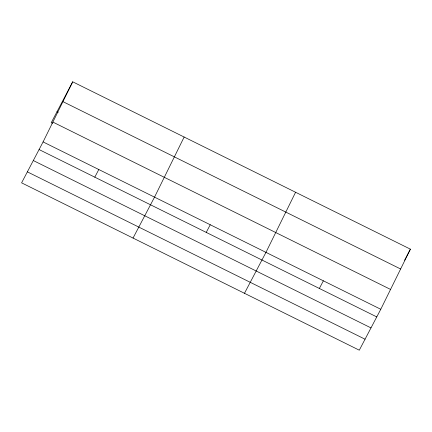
<?xml version="1.0" encoding="UTF-8"?>
<svg xmlns="http://www.w3.org/2000/svg" width="432" height="432" viewBox="0 0 432 432"><rect width="100%" height="100%" fill="white"/><g stroke="black" fill="none" stroke-linecap="round" stroke-linejoin="round"><path stroke-width="0.65" d="M43.087 141.912L72.711 81.805L410.4 249.161L380.776 309.269L359.289 350.195L21.6 182.839L43.087 141.912L380.776 309.269M184.145 137.03L154.526 197.143L133.04 238.07M295.585 192.256L265.961 252.369L244.474 293.296M72.711 81.805L51.224 122.731L52.423 123.325M94.792 177.174L98.804 169.528M206.231 232.4L210.244 224.753M319.356 288.463L323.368 280.822M404.568 260.269L406.085 257.38M406.388 256.802L410.4 249.161M62.937 101.639L400.626 268.996M56.992 111.748L58.19 112.342M52.861 122.078L390.55 289.435M39.074 149.558L376.763 316.915M33.307 160.542L370.996 327.899M27.367 171.86L365.056 339.212"/></g></svg>
